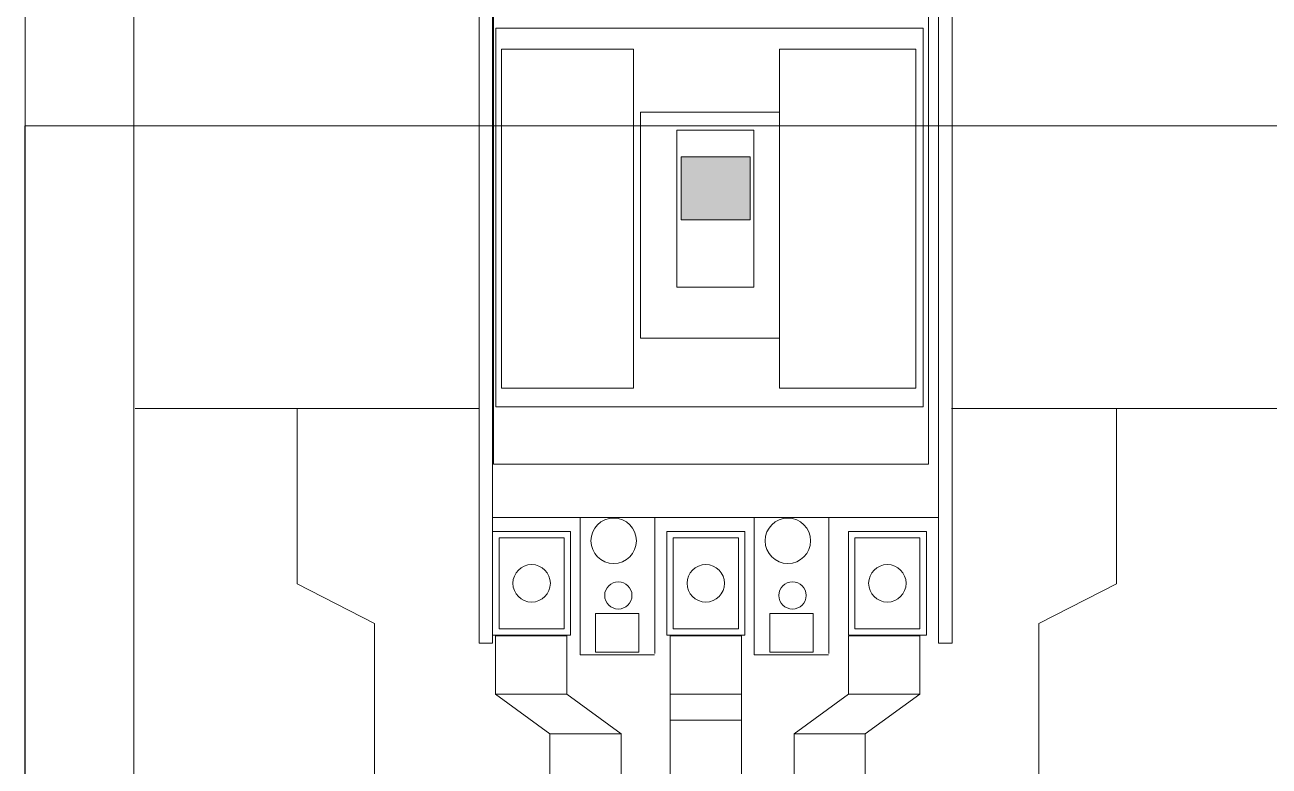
# Model space of a CAD drawing. Header units: inches. Extents: x 18739 to 22272, y 3658 to 7913.
# Drawn here: x 21762.61 to 21785.09, y 5123.38 to 5136.77 of the extents above; entities that cross this region are included whole.
import ezdxf

# ---------------------------------------------------------------- set-up
doc = ezdxf.new("R2010")
doc.units = ezdxf.units.IN
doc.header["$MEASUREMENT"] = 0
for name, color, linetype, lineweight in [('125-250AT', 7, 'Continuous', 13), ('breaker', 8, 'Continuous', 13), ('ENCLOSRURE', 7, 'Continuous', 20)]:
    doc.layers.add(name, color=color, linetype=linetype, lineweight=lineweight)

msp = doc.modelspace()

# ---------------------------------------------------------------- hatches: boundary and pattern name
at = {"layer": 'ENCLOSRURE'}
h = msp.add_hatch(color=6, dxfattribs=at)
h.dxf.hatch_style = 1
h.paths.add_polyline_path([(21775.71498, 5134.38782), (21774.46545, 5134.38782), (21774.46545, 5133.24553), (21775.71498, 5133.24553)])

# ---------------------------------------------------------------- linework, layer by layer
at = {"layer": '125-250AT'}
for p, q in [((21770.81479, 5128.32701, 8.67802), (21770.81479, 5140.0027, 8.67802)), ((21771.05905, 5140.0027, 8.67802), (21771.05905, 5125.59946, 8.67802)), ((21779.11832, 5128.32701, -847.11852), (21779.11832, 5140.0027, -847.11852)), ((21779.36259, 5140.0027, -847.11852), (21779.36259, 5125.59946, -847.11852)), ((21770.81479, 5128.32701, 8.67802), (21770.81466, 5125.59946, 8.67802)), ((21770.81479, 5128.32701, -90.43213), (21770.81479, 5125.87969, -90.43213)), ((21770.81479, 5128.32701, -186.34454), (21770.81479, 5125.87969, -186.34454)), ((21779.11832, 5128.32701, -847.11852), (21779.1182, 5125.59946, -847.11852)), ((21779.11832, 5128.32701, -946.22866), (21779.11832, 5125.87969, -946.22866)), ((21779.11832, 5128.32701, -1042.14108), (21779.11832, 5125.87969, -1042.14108)), ((21771.05905, 5127.87152, 8.67802), (21779.11832, 5127.87152, -847.11852)), ((21772.63974, 5125.39114, -847.11852), (21772.63974, 5127.85932, -847.11852)), ((21773.988, 5125.41199, -847.11852), (21773.988, 5127.85932, -847.11852)), ((21773.988, 5125.41199, -946.22866), (21773.988, 5127.85932, -946.22866)), ((21773.988, 5125.41199, -1042.14108), (21773.988, 5127.85932, -1042.14108)), ((21775.78676, 5125.39114, -1702.91506), (21775.78676, 5127.85932, -1702.91506)), ((21777.13502, 5125.41199, -1702.91506), (21777.13502, 5127.85932, -1702.91506)), ((21777.13502, 5125.41199, -1802.0252), (21777.13502, 5127.85932, -1802.0252)), ((21777.13502, 5125.41199, -1897.93761), (21777.13502, 5127.85932, -1897.93761)), ((21771.05905, 5125.59946, 8.67802), (21770.81466, 5125.59946, 8.67802)), ((21779.36259, 5125.59946, -847.11852), (21779.1182, 5125.59946, -847.11852)), ((21773.98403, 5125.39114, -847.11852), (21772.63974, 5125.39114, -847.11852)), ((21777.13105, 5125.39114, -1702.91506), (21775.78676, 5125.39114, -1702.91506))]:
    msp.add_line(p, q, dxfattribs=at)
for points, elevation in [([(21778.93632, 5128.8362), (21771.07453, 5128.8362), (21771.07453, 5137.39755), (21778.93632, 5137.39755)], -847.11852), ([(21771.11403, 5129.86855), (21778.83684, 5129.86855), (21778.83684, 5136.71189), (21771.11403, 5136.71189)], 8.67802), ([(21772.46805, 5125.74416), (21771.05905, 5125.74416), (21771.05905, 5127.61762), (21772.46805, 5127.61762)], 8.67802), ([(21775.61507, 5125.74416), (21774.20607, 5125.74416), (21774.20607, 5127.61762), (21775.61507, 5127.61762)], -847.11852), ([(21778.89656, 5125.74416), (21777.48756, 5125.74416), (21777.48756, 5127.61762), (21778.89656, 5127.61762)], -847.11852), ([(21773.70187, 5125.43548), (21772.91998, 5125.43548), (21772.91998, 5126.13335), (21773.70187, 5126.13335)], -847.11852), ([(21776.84889, 5125.43548), (21776.067, 5125.43548), (21776.067, 5126.13335), (21776.84889, 5126.13335)], -1702.91506)]:
    msp.add_lwpolyline(points, close=True, dxfattribs=dict(at, elevation=elevation))
for points in [[(21771.22206, 5130.20528), (21771.22206, 5136.3338), (21773.60168, 5136.3338), (21773.60168, 5130.20528)], [(21776.24269, 5130.20528), (21776.24269, 5136.3338), (21778.70624, 5136.3338), (21778.70624, 5130.20528)], [(21773.73022, 5135.19506), (21776.24269, 5135.19506), (21776.24269, 5131.108), (21773.73022, 5131.108)], [(21774.39026, 5134.86611), (21775.77963, 5134.86611), (21775.77963, 5132.03106), (21774.39026, 5132.03106)], [(21774.46545, 5134.38782), (21775.71498, 5134.38782), (21775.71498, 5133.24553), (21774.46545, 5133.24553)]]:
    msp.add_lwpolyline(points, close=True, dxfattribs=at)
for centre, radius in [((21773.2468, 5127.44933, -847.11852), 0.41096), ((21773.2468, 5127.44933, -944.18459), 0.41096), ((21776.39382, 5127.44933, -1702.91506), 0.41096), ((21776.39382, 5127.44933, -1799.98112), 0.41096), ((21773.3305, 5126.46278, -847.11852), 0.24673), ((21776.47752, 5126.46278, -1702.91506), 0.24673)]:
    msp.add_circle(centre, radius, dxfattribs=at)
at = {"layer": 'breaker'}
for points, elevation in [([(21771.17432, 5127.50234), (21772.35278, 5127.50234), (21772.35278, 5125.85943), (21771.17432, 5125.85943)], 8.67802), ([(21774.32134, 5127.50234), (21775.4998, 5127.50234), (21775.4998, 5125.85943), (21774.32134, 5125.85943)], -847.11852), ([(21777.60284, 5127.50234), (21778.78129, 5127.50234), (21778.78129, 5125.85943), (21777.60284, 5125.85943)], -847.11852)]:
    msp.add_lwpolyline(points, close=True, dxfattribs=dict(at, elevation=elevation))
for centre in [(21771.76355, 5126.68089, 8.55917), (21771.76355, 5126.68089, -93.24825), (21771.76355, 5126.68089, -190.90577), (21774.91057, 5126.68089, -847.23737), (21774.91057, 5126.68089, -949.04479), (21774.91057, 5126.68089, -1046.7023), (21778.19206, 5126.68089, -847.23737), (21778.19206, 5126.68089, -949.04479), (21778.19206, 5126.68089, -1046.7023)]:
    msp.add_circle(centre, 0.33867, dxfattribs=at)
at = {"layer": 'ENCLOSRURE', "color": 252}
for p, q in [((21764.60053, 5129.83702), (21770.81238, 5129.83702)), ((21767.52702, 5129.83847), (21767.52702, 5126.66917)), ((21779.34974, 5129.83702), (21785.56159, 5129.83702)), ((21782.32992, 5129.83847), (21782.32992, 5126.66917)), ((21767.52702, 5126.66917), (21768.9253, 5125.95546)), ((21782.32992, 5126.66917), (21780.93164, 5125.95546)), ((21768.9253, 5125.95546), (21768.9253, 5123.05188)), ((21780.93164, 5125.95546), (21780.93164, 5123.06447))]:
    msp.add_line(p, q, dxfattribs=at)
at = {"layer": 'ENCLOSRURE'}
for p, q in [((21771.10963, 5124.67725), (21772.09354, 5123.96274)), ((21772.39785, 5124.67725), (21773.38177, 5123.96274)), ((21777.48935, 5124.67725), (21776.50544, 5123.96274)), ((21778.77758, 5124.67725), (21777.79366, 5123.96274))]:
    msp.add_line(p, q, dxfattribs=at)
at = {"layer": 'ENCLOSRURE', "color": 252}
msp.add_lwpolyline([(21762.61384, 5141.22703), (21764.57577, 5141.22703), (21764.57577, 5122.3321), (21762.61384, 5122.3321)], close=True, dxfattribs=at)
at = {"layer": 'ENCLOSRURE'}
for points in [[(21762.60669, 5134.9461), (21787.30031, 5134.9461), (21787.30031, 5093.80034), (21762.60669, 5093.80034)], [(21771.10963, 5125.73034), (21772.39785, 5125.73034), (21772.39785, 5124.67725), (21771.10963, 5124.67725)], [(21775.5558, 5125.73034), (21774.26758, 5125.73034), (21774.26758, 5124.67725), (21775.5558, 5124.67725)], [(21778.77758, 5125.73034), (21777.48935, 5125.73034), (21777.48935, 5124.67725), (21778.77758, 5124.67725)], [(21774.26758, 5124.67725), (21775.5558, 5124.67725), (21775.5558, 5124.20577), (21774.26758, 5124.20577)]]:
    msp.add_lwpolyline(points, close=True, dxfattribs=at)
for points in [[(21775.5558, 5122.49238), (21775.5558, 5124.20577), (21774.26758, 5124.20577), (21774.26758, 5122.48124)], [(21772.09354, 5123.06142), (21772.09354, 5123.96274), (21773.38177, 5123.96274), (21773.38177, 5122.47176)], [(21777.79366, 5123.06142), (21777.79366, 5123.96274), (21776.50544, 5123.96274), (21776.50544, 5122.47176)]]:
    msp.add_lwpolyline(points, dxfattribs=at)

doc.saveas('drawing.dxf')
